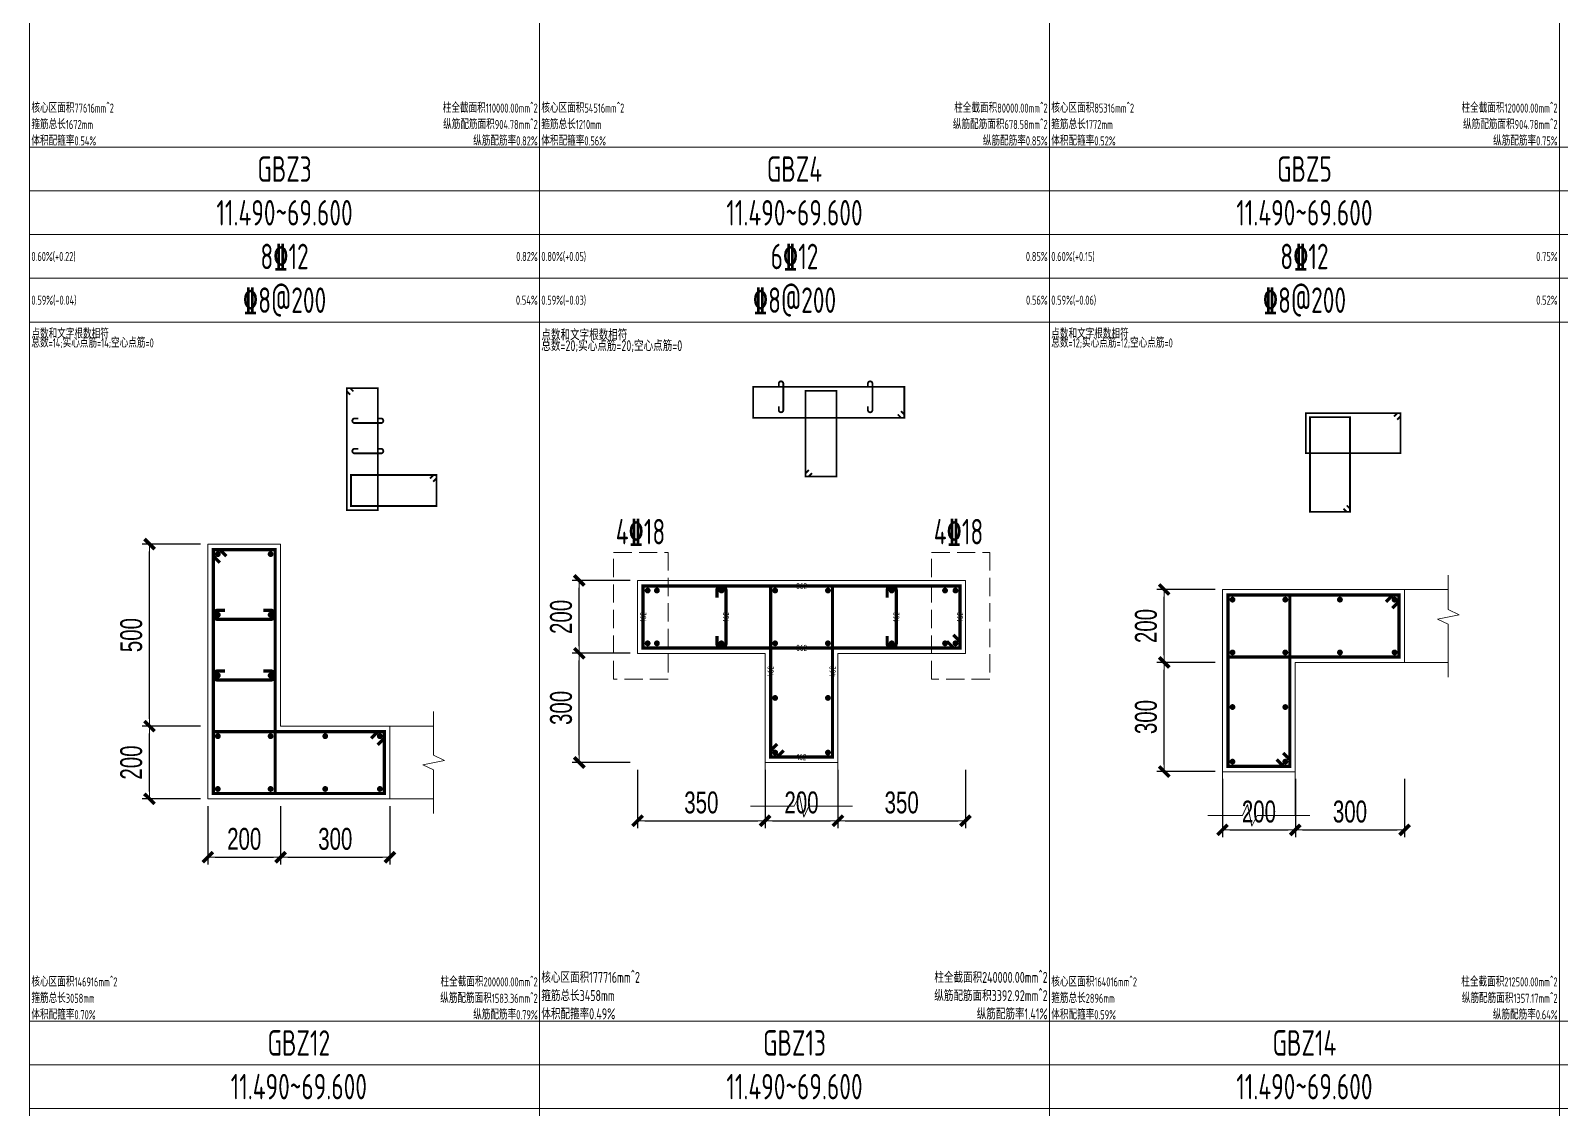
# Model space of a CAD drawing. Extents: x -129922 to 1190196, y -520662 to 139923.
# Drawn here: x 388096 to 409096, y -353309 to -338507 of the extents above; entities that cross this region are included whole.
import ezdxf
from ezdxf.enums import TextEntityAlignment as Align

# ---------------------------------------------------------------- set-up
doc = ezdxf.new("R2010")
doc.units = 0
doc.header["$LTSCALE"] = 1000
doc.header["$MEASUREMENT"] = 0
doc.linetypes.add('DASH', pattern=[0.35, 0.25, -0.1])
for name, color, linetype, lineweight in [('S-墙柱-REIN', 1, 'Continuous', 20), ('S-墙柱-大样细线', 7, 'Continuous', 20), ('S-墙柱-编号', 4, 'Continuous', 20), ('S-墙柱-连梁虚线', 4, 'DASH', 20), ('S-大样-DIM', 3, 'Continuous', 20), ('S-大样-REIN', 1, 'Continuous', 20), ('S-大样-实线', 2, 'Continuous', 20), ('S-通用-TAB', 7, 'Continuous', 20)]:
    doc.layers.add(name, color=color, linetype=linetype, lineweight=lineweight)
doc.layers.add('箍筋长度', color=3, linetype='Continuous', plot=False)
doc.layers.add('配箍校核', color=34, linetype='Continuous', plot=False)
doc.styles.add('BW_Dim', font='Bweng.shx', dxfattribs={"width": 0.7, "bigfont": 'hztxt.shx'})
doc.styles.add('BW_Rein', font='tssdeng.shx', dxfattribs={"width": 0.7, "bigfont": 'hztxt.shx'})
doc.styles.add('TSSD_Rein', font='tssdeng.shx', dxfattribs={"width": 0.7, "bigfont": 'hztxt.shx'})
doc.dimstyles.new('Cyz_20_100', dxfattribs={"dimtxt": 300, "dimasz": 100, "dimexe": 100, "dimexo": 100, "dimgap": 100, "dimtad": 1, "dimdec": 0, "dimlfac": 0.2, "dimzin": 0, "dimdsep": 46, "dimtxsty": 'BW_Dim', "dimblk": '_bwk', "dimcen": 0, "dimclrt": 7, "dimadec": 0, "dimazin": 0, "dimtfac": 1, "dimtdec": 0, "dimtix": 1, "dimtmove": 2, "dimatfit": 0, "dimfxl": 0, "dimtolj": 1, "dimtzin": 0, "dimarcsym": 0})

# ---------------------------------------------------------------- blocks, each defined once
blk = doc.blocks.new('_bwk')
blk.add_line((-1, 0), (0, 0))
at = {"const_width": 0.5}
blk.add_lwpolyline([(-0.7, -0.7), (0.7, 0.7)], dxfattribs=at)
blk = doc.blocks.new('*D1570')
at = {"layer": 'Defpoints', "color": 0, "transparency": 16777216}
for p in [(391528, -349059), (393028, -349059), (393028, -349859)]:
    blk.add_point(p, dxfattribs=at)
at = {"layer": 'S-大样-DIM', "color": 0, "lineweight": -2, "transparency": 16777216}
for p, q in [((391528, -349159), (391528, -349959)), ((393028, -349159), (393028, -349959)), ((391628, -349859), (392928, -349859))]:
    blk.add_line(p, q, dxfattribs=at)
at = {"layer": 'S-大样-DIM', "color": 0, "lineweight": -2, "transparency": 16777216, "xscale": 100, "yscale": 100, "zscale": 100, "rotation": 180}
blk.add_blockref('_bwk', (391528, -349859), dxfattribs=at)
at = {"layer": 'S-大样-DIM', "color": 0, "lineweight": -2, "transparency": 16777216, "xscale": 100, "yscale": 100, "zscale": 100}
blk.add_blockref('_bwk', (393028, -349859), dxfattribs=at)
at = {"layer": 'S-大样-DIM', "color": 7, "transparency": 16777216, "insert": (392278, -349609), "char_height": 300, "attachment_point": 5, "style": 'BW_Dim'}
blk.add_mtext('\\A1;300', dxfattribs=at)
blk = doc.blocks.new('*D1571')
at = {"layer": 'Defpoints', "color": 0, "transparency": 16777216}
for p in [(390528, -349059), (391528, -349059), (391528, -349859)]:
    blk.add_point(p, dxfattribs=at)
at = {"layer": 'S-大样-DIM', "color": 0, "lineweight": -2, "transparency": 16777216}
for p, q in [((390528, -349159), (390528, -349959)), ((391528, -349159), (391528, -349959)), ((390628, -349859), (391428, -349859))]:
    blk.add_line(p, q, dxfattribs=at)
at = {"layer": 'S-大样-DIM', "color": 0, "lineweight": -2, "transparency": 16777216, "xscale": 100, "yscale": 100, "zscale": 100, "rotation": 180}
blk.add_blockref('_bwk', (390528, -349859), dxfattribs=at)
at = {"layer": 'S-大样-DIM', "color": 0, "lineweight": -2, "transparency": 16777216, "xscale": 100, "yscale": 100, "zscale": 100}
blk.add_blockref('_bwk', (391528, -349859), dxfattribs=at)
at = {"layer": 'S-大样-DIM', "color": 7, "transparency": 16777216, "insert": (391028, -349609), "char_height": 300, "attachment_point": 5, "style": 'BW_Dim'}
blk.add_mtext('\\A1;200', dxfattribs=at)
blk = doc.blocks.new('*D1572')
at = {"layer": 'Defpoints', "color": 0, "transparency": 16777216}
for p in [(389728, -345559), (390528, -345559), (390528, -348059)]:
    blk.add_point(p, dxfattribs=at)
at = {"layer": 'S-大样-DIM', "color": 0, "lineweight": -2, "transparency": 16777216}
for p, q in [((390428, -345559), (389628, -345559)), ((389728, -347959), (389728, -345659)), ((390428, -348059), (389628, -348059))]:
    blk.add_line(p, q, dxfattribs=at)
at = {"layer": 'S-大样-DIM', "color": 0, "lineweight": -2, "transparency": 16777216, "xscale": 100, "yscale": 100, "zscale": 100}
for p, rotation in [((389728, -345559), 90), ((389728, -348059), 270)]:
    blk.add_blockref('_bwk', p, dxfattribs=dict(at, rotation=rotation))
at = {"layer": 'S-大样-DIM', "color": 7, "transparency": 16777216, "insert": (389478, -346809), "char_height": 300, "attachment_point": 5, "rotation": 90, "style": 'BW_Dim'}
blk.add_mtext('\\A1;500', dxfattribs=at)
blk = doc.blocks.new('*D1573')
at = {"layer": 'Defpoints', "color": 0, "transparency": 16777216}
for p in [(389728, -348059), (390528, -348059), (390528, -349059)]:
    blk.add_point(p, dxfattribs=at)
at = {"layer": 'S-大样-DIM', "color": 0, "lineweight": -2, "transparency": 16777216}
for p, q in [((390428, -348059), (389628, -348059)), ((389728, -348959), (389728, -348159)), ((390428, -349059), (389628, -349059))]:
    blk.add_line(p, q, dxfattribs=at)
at = {"layer": 'S-大样-DIM', "color": 0, "lineweight": -2, "transparency": 16777216, "xscale": 100, "yscale": 100, "zscale": 100}
for p, rotation in [((389728, -348059), 90), ((389728, -349059), 270)]:
    blk.add_blockref('_bwk', p, dxfattribs=dict(at, rotation=rotation))
at = {"layer": 'S-大样-DIM', "color": 7, "transparency": 16777216, "insert": (389478, -348559), "char_height": 300, "attachment_point": 5, "rotation": 90, "style": 'BW_Dim'}
blk.add_mtext('\\A1;200', dxfattribs=at)
blk = doc.blocks.new('*D1594')
at = {"layer": 'Defpoints', "color": 0, "transparency": 16777216}
for p in [(399178, -348559), (400928, -348559), (400928, -349359)]:
    blk.add_point(p, dxfattribs=at)
at = {"layer": 'S-大样-DIM', "color": 0, "lineweight": -2, "transparency": 16777216}
for p, q in [((399178, -348659), (399178, -349459)), ((400928, -348659), (400928, -349459)), ((399278, -349359), (400828, -349359))]:
    blk.add_line(p, q, dxfattribs=at)
at = {"layer": 'S-大样-DIM', "color": 0, "lineweight": -2, "transparency": 16777216, "xscale": 100, "yscale": 100, "zscale": 100, "rotation": 180}
blk.add_blockref('_bwk', (399178, -349359), dxfattribs=at)
at = {"layer": 'S-大样-DIM', "color": 0, "lineweight": -2, "transparency": 16777216, "xscale": 100, "yscale": 100, "zscale": 100}
blk.add_blockref('_bwk', (400928, -349359), dxfattribs=at)
at = {"layer": 'S-大样-DIM', "color": 7, "transparency": 16777216, "insert": (400053, -349109), "char_height": 300, "attachment_point": 5, "style": 'BW_Dim'}
blk.add_mtext('\\A1;350', dxfattribs=at)
blk = doc.blocks.new('*D1595')
at = {"layer": 'Defpoints', "color": 0, "transparency": 16777216}
for p in [(398178, -348559), (399178, -348559), (399178, -349359)]:
    blk.add_point(p, dxfattribs=at)
at = {"layer": 'S-大样-DIM', "color": 0, "lineweight": -2, "transparency": 16777216}
for p, q in [((398178, -348659), (398178, -349459)), ((399178, -348659), (399178, -349459)), ((398278, -349359), (399078, -349359))]:
    blk.add_line(p, q, dxfattribs=at)
at = {"layer": 'S-大样-DIM', "color": 0, "lineweight": -2, "transparency": 16777216, "xscale": 100, "yscale": 100, "zscale": 100, "rotation": 180}
blk.add_blockref('_bwk', (398178, -349359), dxfattribs=at)
at = {"layer": 'S-大样-DIM', "color": 0, "lineweight": -2, "transparency": 16777216, "xscale": 100, "yscale": 100, "zscale": 100}
blk.add_blockref('_bwk', (399178, -349359), dxfattribs=at)
at = {"layer": 'S-大样-DIM', "color": 7, "transparency": 16777216, "insert": (398678, -349109), "char_height": 300, "attachment_point": 5, "style": 'BW_Dim'}
blk.add_mtext('\\A1;200', dxfattribs=at)
blk = doc.blocks.new('*D1596')
at = {"layer": 'Defpoints', "color": 0, "transparency": 16777216}
for p in [(396428, -348559), (398178, -348559), (398178, -349359)]:
    blk.add_point(p, dxfattribs=at)
at = {"layer": 'S-大样-DIM', "color": 0, "lineweight": -2, "transparency": 16777216}
for p, q in [((396428, -348659), (396428, -349459)), ((398178, -348659), (398178, -349459)), ((396528, -349359), (398078, -349359))]:
    blk.add_line(p, q, dxfattribs=at)
at = {"layer": 'S-大样-DIM', "color": 0, "lineweight": -2, "transparency": 16777216, "xscale": 100, "yscale": 100, "zscale": 100, "rotation": 180}
blk.add_blockref('_bwk', (396428, -349359), dxfattribs=at)
at = {"layer": 'S-大样-DIM', "color": 0, "lineweight": -2, "transparency": 16777216, "xscale": 100, "yscale": 100, "zscale": 100}
blk.add_blockref('_bwk', (398178, -349359), dxfattribs=at)
at = {"layer": 'S-大样-DIM', "color": 7, "transparency": 16777216, "insert": (397303, -349109), "char_height": 300, "attachment_point": 5, "style": 'BW_Dim'}
blk.add_mtext('\\A1;350', dxfattribs=at)
blk = doc.blocks.new('*D1597')
at = {"layer": 'Defpoints', "color": 0, "transparency": 16777216}
for p in [(395628, -346059), (396428, -346059), (396428, -347059)]:
    blk.add_point(p, dxfattribs=at)
at = {"layer": 'S-大样-DIM', "color": 0, "lineweight": -2, "transparency": 16777216}
for p, q in [((396328, -346059), (395528, -346059)), ((395628, -346959), (395628, -346159)), ((396328, -347059), (395528, -347059))]:
    blk.add_line(p, q, dxfattribs=at)
at = {"layer": 'S-大样-DIM', "color": 0, "lineweight": -2, "transparency": 16777216, "xscale": 100, "yscale": 100, "zscale": 100}
for p, rotation in [((395628, -346059), 90), ((395628, -347059), 270)]:
    blk.add_blockref('_bwk', p, dxfattribs=dict(at, rotation=rotation))
at = {"layer": 'S-大样-DIM', "color": 7, "transparency": 16777216, "insert": (395378, -346559), "char_height": 300, "attachment_point": 5, "rotation": 90, "style": 'BW_Dim'}
blk.add_mtext('\\A1;200', dxfattribs=at)
blk = doc.blocks.new('*D1598')
at = {"layer": 'Defpoints', "color": 0, "transparency": 16777216}
for p in [(395628, -347059), (396428, -347059), (396428, -348559)]:
    blk.add_point(p, dxfattribs=at)
at = {"layer": 'S-大样-DIM', "color": 0, "lineweight": -2, "transparency": 16777216}
for p, q in [((396328, -347059), (395528, -347059)), ((395628, -348459), (395628, -347159)), ((396328, -348559), (395528, -348559))]:
    blk.add_line(p, q, dxfattribs=at)
at = {"layer": 'S-大样-DIM', "color": 0, "lineweight": -2, "transparency": 16777216, "xscale": 100, "yscale": 100, "zscale": 100}
for p, rotation in [((395628, -347059), 90), ((395628, -348559), 270)]:
    blk.add_blockref('_bwk', p, dxfattribs=dict(at, rotation=rotation))
at = {"layer": 'S-大样-DIM', "color": 7, "transparency": 16777216, "insert": (395378, -347809), "char_height": 300, "attachment_point": 5, "rotation": 90, "style": 'BW_Dim'}
blk.add_mtext('\\A1;300', dxfattribs=at)
blk = doc.blocks.new('*D1599')
at = {"layer": 'Defpoints', "color": 0, "transparency": 16777216}
for p in [(405457, -348684), (406957, -348684), (406957, -349484)]:
    blk.add_point(p, dxfattribs=at)
at = {"layer": 'S-大样-DIM', "color": 0, "lineweight": -2, "transparency": 16777216}
for p, q in [((405457, -348784), (405457, -349584)), ((406957, -348784), (406957, -349584)), ((405557, -349484), (406857, -349484))]:
    blk.add_line(p, q, dxfattribs=at)
at = {"layer": 'S-大样-DIM', "color": 0, "lineweight": -2, "transparency": 16777216, "xscale": 100, "yscale": 100, "zscale": 100, "rotation": 180}
blk.add_blockref('_bwk', (405457, -349484), dxfattribs=at)
at = {"layer": 'S-大样-DIM', "color": 0, "lineweight": -2, "transparency": 16777216, "xscale": 100, "yscale": 100, "zscale": 100}
blk.add_blockref('_bwk', (406957, -349484), dxfattribs=at)
at = {"layer": 'S-大样-DIM', "color": 7, "transparency": 16777216, "insert": (406207, -349234), "char_height": 300, "attachment_point": 5, "style": 'BW_Dim'}
blk.add_mtext('\\A1;300', dxfattribs=at)
blk = doc.blocks.new('*D1600')
at = {"layer": 'Defpoints', "color": 0, "transparency": 16777216}
for p in [(404457, -348684), (405457, -348684), (405457, -349484)]:
    blk.add_point(p, dxfattribs=at)
at = {"layer": 'S-大样-DIM', "color": 0, "lineweight": -2, "transparency": 16777216}
for p, q in [((404457, -348784), (404457, -349584)), ((405457, -348784), (405457, -349584)), ((404557, -349484), (405357, -349484))]:
    blk.add_line(p, q, dxfattribs=at)
at = {"layer": 'S-大样-DIM', "color": 0, "lineweight": -2, "transparency": 16777216, "xscale": 100, "yscale": 100, "zscale": 100, "rotation": 180}
blk.add_blockref('_bwk', (404457, -349484), dxfattribs=at)
at = {"layer": 'S-大样-DIM', "color": 0, "lineweight": -2, "transparency": 16777216, "xscale": 100, "yscale": 100, "zscale": 100}
blk.add_blockref('_bwk', (405457, -349484), dxfattribs=at)
at = {"layer": 'S-大样-DIM', "color": 7, "transparency": 16777216, "insert": (404957, -349234), "char_height": 300, "attachment_point": 5, "style": 'BW_Dim'}
blk.add_mtext('\\A1;200', dxfattribs=at)
blk = doc.blocks.new('*D1601')
at = {"layer": 'Defpoints', "color": 0, "transparency": 16777216}
for p in [(403657, -346184), (404457, -346184), (404457, -347184)]:
    blk.add_point(p, dxfattribs=at)
at = {"layer": 'S-大样-DIM', "color": 0, "lineweight": -2, "transparency": 16777216}
for p, q in [((404357, -346184), (403557, -346184)), ((403657, -347084), (403657, -346284)), ((404357, -347184), (403557, -347184))]:
    blk.add_line(p, q, dxfattribs=at)
at = {"layer": 'S-大样-DIM', "color": 0, "lineweight": -2, "transparency": 16777216, "xscale": 100, "yscale": 100, "zscale": 100}
for p, rotation in [((403657, -346184), 90), ((403657, -347184), 270)]:
    blk.add_blockref('_bwk', p, dxfattribs=dict(at, rotation=rotation))
at = {"layer": 'S-大样-DIM', "color": 7, "transparency": 16777216, "insert": (403407, -346684), "char_height": 300, "attachment_point": 5, "rotation": 90, "style": 'BW_Dim'}
blk.add_mtext('\\A1;200', dxfattribs=at)
blk = doc.blocks.new('*D1602')
at = {"layer": 'Defpoints', "color": 0, "transparency": 16777216}
for p in [(403657, -347184), (404457, -347184), (404457, -348684)]:
    blk.add_point(p, dxfattribs=at)
at = {"layer": 'S-大样-DIM', "color": 0, "lineweight": -2, "transparency": 16777216}
for p, q in [((404357, -347184), (403557, -347184)), ((403657, -348584), (403657, -347284)), ((404357, -348684), (403557, -348684))]:
    blk.add_line(p, q, dxfattribs=at)
at = {"layer": 'S-大样-DIM', "color": 0, "lineweight": -2, "transparency": 16777216, "xscale": 100, "yscale": 100, "zscale": 100}
for p, rotation in [((403657, -347184), 90), ((403657, -348684), 270)]:
    blk.add_blockref('_bwk', p, dxfattribs=dict(at, rotation=rotation))
at = {"layer": 'S-大样-DIM', "color": 7, "transparency": 16777216, "insert": (403407, -347934), "char_height": 300, "attachment_point": 5, "rotation": 90, "style": 'BW_Dim'}
blk.add_mtext('\\A1;300', dxfattribs=at)

msp = doc.modelspace()

# ---------------------------------------------------------------- linework, layer by layer
at = {"layer": 'S-墙柱-REIN', "const_width": 40}
for points in [[(390645.2, -345697, 1), (390685.2, -345697, 1)], [(391370.2, -345697, 1), (391410.2, -345697, 1)], [(396546, -346197, 1), (396586, -346197, 1)], [(396673.1, -346197, 1), (396713.1, -346197, 1)], [(397558.7, -346197, 1), (397598.7, -346197, 1)], [(398296, -346197, 1), (398336, -346197, 1)], [(399021, -346197, 1), (399061, -346197, 1)], [(399896, -346197, 1), (399936, -346197, 1)], [(400628.4, -346197, 1), (400668.4, -346197, 1)], [(400771, -346197, 1), (400811, -346197, 1)], [(404574.2, -346322, 1), (404614.2, -346322, 1)], [(405299.2, -346322, 1), (405339.2, -346322, 1)], [(406049.2, -346322, 1), (406089.2, -346322, 1)], [(406799.2, -346322, 1), (406839.2, -346322, 1)], [(390645.2, -346530.3, 1), (390685.2, -346530.3, 1)], [(391370.2, -346530.3, 1), (391410.2, -346530.3, 1)], [(396546, -346922, 1), (396586, -346922, 1)], [(396673.1, -346922, 1), (396713.1, -346922, 1)], [(397558.7, -346922, 1), (397598.7, -346922, 1)], [(398296, -346922, 1), (398336, -346922, 1)], [(399021, -346922, 1), (399061, -346922, 1)], [(399896, -346922, 1), (399936, -346922, 1)], [(400628.4, -346922, 1), (400668.4, -346922, 1)], [(400771, -346922, 1), (400811, -346922, 1)], [(404574.2, -347047, 1), (404614.2, -347047, 1)], [(405299.2, -347047, 1), (405339.2, -347047, 1)], [(406049.2, -347047, 1), (406089.2, -347047, 1)], [(406799.2, -347047, 1), (406839.2, -347047, 1)], [(390645.2, -347363.6, 1), (390685.2, -347363.6, 1)], [(391370.2, -347363.6, 1), (391410.2, -347363.6, 1)], [(398296, -347672, 1), (398336, -347672, 1)], [(399021, -347672, 1), (399061, -347672, 1)], [(404574.2, -347797, 1), (404614.2, -347797, 1)], [(405299.2, -347797, 1), (405339.2, -347797, 1)], [(390645.2, -348197, 1), (390685.2, -348197, 1)], [(391370.2, -348197, 1), (391410.2, -348197, 1)], [(392120.2, -348197, 1), (392160.2, -348197, 1)], [(392870.2, -348197, 1), (392910.2, -348197, 1)], [(398296, -348422, 1), (398336, -348422, 1)], [(399021, -348422, 1), (399061, -348422, 1)], [(404574.2, -348547, 1), (404614.2, -348547, 1)], [(405299.2, -348547, 1), (405339.2, -348547, 1)], [(390645.2, -348922, 1), (390685.2, -348922, 1)], [(391370.2, -348922, 1), (391410.2, -348922, 1)], [(392120.2, -348922, 1), (392160.2, -348922, 1)], [(392870.2, -348922, 1), (392910.2, -348922, 1)]]:
    msp.add_lwpolyline(points, format="xyb", close=True, dxfattribs=at)
at = {"layer": 'S-墙柱-大样细线'}
for points in [[(391527.7, -348059.5), (393027.7, -348059.5), (393027.7, -349059.5), (390527.7, -349059.5), (390527.7, -345559.5), (391527.7, -345559.5)], [(396428.5, -346059.5), (396428.5, -347059.5), (398178.5, -347059.5), (398178.5, -348559.5), (399178.5, -348559.5), (399178.5, -347059.5), (400928.5, -347059.5), (400928.5, -346059.5)], [(405456.7, -347184.5), (405456.7, -348684.5), (404456.7, -348684.5), (404456.7, -346184.5), (406956.7, -346184.5), (406956.7, -347184.5)]]:
    msp.add_lwpolyline(points, close=True, dxfattribs=at)
at = {"layer": 'S-墙柱-连梁虚线'}
for points in [[(396097.9, -345672.8), (396847.9, -345672.8), (396847.9, -347412.8), (396097.9, -347412.8)], [(400463.4, -345672.8), (401263.4, -345672.8), (401263.4, -347412.8), (400463.4, -347412.8)]]:
    msp.add_lwpolyline(points, close=True, dxfattribs=at)
at = {"layer": 'S-大样-REIN'}
for points, const_width in [([(398365.6, -343405.5), (398365.6, -343355.5, -1), (398428.1, -343355.5), (398428.1, -343718, -1), (398365.6, -343718), (398365.6, -343668)], 25), ([(399589.2, -343405.5), (399589.2, -343355.5, -1), (399651.7, -343355.5), (399651.7, -343718, -1), (399589.2, -343718), (399589.2, -343668)], 25), ([(392856.1, -343834.3), (392906.1, -343834.3, -1), (392906.1, -343896.8), (392543.6, -343896.8, -1), (392543.6, -343834.3), (392593.6, -343834.3)], 25), ([(392856.1, -344250.9), (392906.1, -344250.9, -1), (392906.1, -344313.4), (392543.6, -344313.4, -1), (392543.6, -344250.9), (392593.6, -344250.9)], 25), ([(397516.2, -346297), (397516.2, -346197, -1), (397641.2, -346197), (397641.2, -346922, -1), (397516.2, -346922), (397516.2, -346822)], 45), ([(399853.5, -346297), (399853.5, -346197, -1), (399978.5, -346197), (399978.5, -346922, -1), (399853.5, -346922), (399853.5, -346822)], 45), ([(391290.2, -346467.8), (391390.2, -346467.8, -1), (391390.2, -346592.8), (390665.2, -346592.8, -1), (390665.2, -346467.8), (390765.2, -346467.8)], 45), ([(391290.2, -347301.1), (391390.2, -347301.1, -1), (391390.2, -347426.1), (390665.2, -347426.1, -1), (390665.2, -347301.1), (390765.2, -347301.1)], 45)]:
    msp.add_lwpolyline(points, format="xyb", dxfattribs=dict(at, const_width=const_width))
at = {"layer": 'S-大样-REIN', "color": 1}
for points, const_width in [([(392527.6, -343463.6), (392481.6, -343417.6), (392437.4, -343417.6), (392437.4, -345092.6), (392862.4, -345092.6), (392862.4, -343417.6), (392437.4, -343417.6), (392437.4, -343461.8), (392483.4, -343507.8)], 25), ([(400043.3, -343734.1), (400089.2, -343780), (400089.2, -343824.2), (398015.5, -343824.2), (398015.5, -343399.2), (400089.2, -343399.2), (400089.2, -343824.2), (400045, -343824.2), (399999.1, -343778.3)], 25), ([(398823.1, -344584.5), (398777.2, -344630.5), (398733, -344630.5), (398733, -343455.5), (399158, -343455.5), (399158, -344630.5), (398733, -344630.5), (398733, -344586.3), (398778.9, -344540.3)], 25), ([(406855.1, -343851.4), (406901, -343805.4), (406901, -343761.2), (405601, -343761.2), (405601, -344311.2), (406901, -344311.2), (406901, -343761.2), (406856.8, -343761.2), (406810.9, -343807.2)], 25), ([(406117.1, -345071.5), (406163.1, -345117.4), (406207.3, -345117.4), (406207.3, -343817.4), (405657.3, -343817.4), (405657.3, -345117.4), (406207.3, -345117.4), (406207.3, -345073.3), (406161.3, -345027.3)], 25), ([(393622.7, -344701.5), (393668.6, -344655.6), (393668.6, -344611.4), (392493.6, -344611.4), (392493.6, -345036.4), (393668.6, -345036.4), (393668.6, -344611.4), (393624.5, -344611.4), (393578.5, -344657.3)], 25), ([(390783, -345726.4), (390691.1, -345634.5), (390602.7, -345634.5), (390602.7, -348984.5), (391452.7, -348984.5), (391452.7, -345634.5), (390602.7, -345634.5), (390602.7, -345722.9), (390694.7, -345814.8)], 45), ([(400761.5, -346804.2), (400853.5, -346896.1), (400853.5, -346984.5), (396503.5, -346984.5), (396503.5, -346134.5), (400853.5, -346134.5), (400853.5, -346984.5), (400765.1, -346984.5), (400673.2, -346892.6)], 45), ([(398433.8, -348392.6), (398341.9, -348484.5), (398253.5, -348484.5), (398253.5, -346134.5), (399103.5, -346134.5), (399103.5, -348484.5), (398253.5, -348484.5), (398253.5, -348396.1), (398345.4, -348304.2)], 45), ([(405201.4, -348517.6), (405293.3, -348609.5), (405381.7, -348609.5), (405381.7, -346259.5), (404531.7, -346259.5), (404531.7, -348609.5), (405381.7, -348609.5), (405381.7, -348521.1), (405289.8, -348429.2)], 45), ([(406789.8, -346439.8), (406881.7, -346347.9), (406881.7, -346259.5), (404531.7, -346259.5), (404531.7, -347109.5), (406881.7, -347109.5), (406881.7, -346259.5), (406793.3, -346259.5), (406701.4, -346351.4)], 45), ([(392860.8, -348314.8), (392952.7, -348222.9), (392952.7, -348134.5), (390602.7, -348134.5), (390602.7, -348984.5), (392952.7, -348984.5), (392952.7, -348134.5), (392864.3, -348134.5), (392772.4, -348226.4)], 45)]:
    msp.add_lwpolyline(points, dxfattribs=dict(at, const_width=const_width))
at = {"layer": 'S-大样-实线'}
for points in [[(407556.7, -347384.5), (407556.7, -346659.5), (407406.7, -346589.5), (407706.7, -346529.5), (407556.7, -346459.5), (407556.7, -345984.5)], [(406956.7, -346184.5), (407556.7, -346184.5)], [(406956.7, -347184.5), (407556.7, -347184.5)], [(393627.7, -349259.5), (393627.7, -348659.5), (393477.7, -348589.5), (393777.7, -348529.5), (393627.7, -348459.5), (393627.7, -347859.5)], [(393027.7, -348059.5), (393627.7, -348059.5)], [(398178.5, -348559.5), (398178.5, -349159.5)], [(399178.5, -348559.5), (399178.5, -349159.5)], [(404456.7, -348684.5), (404456.7, -349284.5)], [(405456.7, -348684.5), (405456.7, -349284.5)], [(397978.5, -349159.5), (398578.5, -349159.5), (398648.5, -349009.5), (398708.5, -349309.5), (398778.5, -349159.5), (399378.5, -349159.5)], [(393027.7, -349059.5), (393627.7, -349059.5)], [(404256.7, -349284.5), (404731.7, -349284.5), (404801.7, -349134.5), (404861.7, -349434.5), (404931.7, -349284.5), (405656.7, -349284.5)]]:
    msp.add_lwpolyline(points, dxfattribs=at)
at = {"layer": 'S-通用-TAB'}
for points in [[(388081.7, -342509.5), (388081.7, -330509.5), (395081.7, -330509.5), (395081.7, -342509.5), (388081.7, -342509.5), (388081.7, -340109.5), (395081.7, -340109.5), (395081.7, -340709.5), (388081.7, -340709.5), (388081.7, -341309.5), (395081.7, -341309.5), (395081.7, -341909.5), (388081.7, -341909.5), (388081.7, -342509.5)], [(395081.7, -342509.5), (395081.7, -330509.5), (402081.7, -330509.5), (402081.7, -342509.5), (395081.7, -342509.5), (395081.7, -340109.5), (402081.7, -340109.5), (402081.7, -340709.5), (395081.7, -340709.5), (395081.7, -341309.5), (402081.7, -341309.5), (402081.7, -341909.5), (395081.7, -341909.5), (395081.7, -342509.5)], [(402081.7, -342509.5), (402081.7, -330509.5), (409081.7, -330509.5), (409081.7, -342509.5), (402081.7, -342509.5), (402081.7, -340109.5), (409081.7, -340109.5), (409081.7, -340709.5), (402081.7, -340709.5), (402081.7, -341309.5), (409081.7, -341309.5), (409081.7, -341909.5), (402081.7, -341909.5), (402081.7, -342509.5)], [(409081.7, -342509.5), (409081.7, -330509.5), (416081.7, -330509.5), (416081.7, -342509.5), (409081.7, -342509.5), (409081.7, -340109.5), (416081.7, -340109.5), (416081.7, -340709.5), (409081.7, -340709.5), (409081.7, -341309.5), (416081.7, -341309.5), (416081.7, -341909.5), (409081.7, -341909.5), (409081.7, -342509.5)], [(388081.7, -354509.5), (388081.7, -342509.5), (395081.7, -342509.5), (395081.7, -354509.5), (388081.7, -354509.5), (388081.7, -352109.5), (395081.7, -352109.5), (395081.7, -352709.5), (388081.7, -352709.5), (388081.7, -353309.5), (395081.7, -353309.5), (395081.7, -353909.5), (388081.7, -353909.5), (388081.7, -354509.5)], [(395081.7, -354509.5), (395081.7, -342509.5), (402081.7, -342509.5), (402081.7, -354509.5), (395081.7, -354509.5), (395081.7, -352109.5), (402081.7, -352109.5), (402081.7, -352709.5), (395081.7, -352709.5), (395081.7, -353309.5), (402081.7, -353309.5), (402081.7, -353909.5), (395081.7, -353909.5), (395081.7, -354509.5)], [(402081.7, -354509.5), (402081.7, -342509.5), (409081.7, -342509.5), (409081.7, -354509.5), (402081.7, -354509.5), (402081.7, -352109.5), (409081.7, -352109.5), (409081.7, -352709.5), (402081.7, -352709.5), (402081.7, -353309.5), (409081.7, -353309.5), (409081.7, -353909.5), (402081.7, -353909.5), (402081.7, -354509.5)], [(409081.7, -354509.5), (409081.7, -342509.5), (416081.7, -342509.5), (416081.7, -354509.5), (409081.7, -354509.5), (409081.7, -352109.5), (416081.7, -352109.5), (416081.7, -352709.5), (409081.7, -352709.5), (409081.7, -353309.5), (416081.7, -353309.5), (416081.7, -353909.5), (409081.7, -353909.5), (409081.7, -354509.5)]]:
    msp.add_lwpolyline(points, dxfattribs=at)

# ---------------------------------------------------------------- texts
at = {"layer": 'S-墙柱-编号', "width": 0.7}
for s, style, p in [('GBZ3', 'TSSD_Rein', (391581.7, -340409.5)), ('GBZ4', 'TSSD_Rein', (398581.7, -340409.5)), ('GBZ5', 'TSSD_Rein', (405581.7, -340409.5)), ('11.490~69.600', 'TSSD_Rein', (391581.7, -341009.5)), ('11.490~69.600', 'TSSD_Rein', (398581.7, -341009.5)), ('11.490~69.600', 'TSSD_Rein', (405581.7, -341009.5)), ('8\x8412', 'BW_Rein', (391581.7, -341609.5)), ('6\x8412', 'BW_Rein', (398581.7, -341609.5)), ('8\x8412', 'BW_Rein', (405581.7, -341609.5)), ('\x848@200', 'BW_Rein', (391581.7, -342209.5)), ('\x848@200', 'BW_Rein', (398581.7, -342209.5)), ('\x848@200', 'BW_Rein', (405581.7, -342209.5)), ('4\x8418', 'TSSD_Rein', (396467.8, -345388.7)), ('4\x8418', 'TSSD_Rein', (400833.3, -345388.7)), ('GBZ12', 'TSSD_Rein', (391777.7, -352409.5)), ('GBZ13', 'TSSD_Rein', (398581.7, -352409.5)), ('GBZ14', 'TSSD_Rein', (405581.7, -352409.5)), ('11.490~69.600', 'TSSD_Rein', (391777.7, -353009.5)), ('11.490~69.600', 'TSSD_Rein', (398581.7, -353009.5)), ('11.490~69.600', 'TSSD_Rein', (405581.7, -353009.5))]:
    msp.add_text(s, height=350, dxfattribs=dict(at, style=style)).set_placement(p, align=Align.MIDDLE_CENTER)
at = {"layer": '箍筋长度', "style": 'BW_Rein', "width": 0.7}
for s, p in [('862', (398678.5, -346134.5)), ('862', (398678.5, -346984.5)), ('162', (398678.5, -348484.5))]:
    msp.add_text(s, height=85, dxfattribs=at).set_placement(p, align=Align.MIDDLE_CENTER)
for s, p in [('162', (396503.5, -346559.5)), ('162', (397641.2, -346559.5)), ('162', (399978.5, -346559.5)), ('162', (400853.5, -346559.5)), ('462', (398253.5, -347309.5)), ('462', (399103.5, -347309.5))]:
    msp.add_text(s, height=85, rotation=90, dxfattribs=at).set_placement(p, align=Align.MIDDLE_CENTER)
at = {"layer": '配箍校核', "style": 'BW_Rein', "width": 0.7}
for s, height, p in [('核心区面积77616mm^ 2', 125, (388106.7, -339634.5)), ('核心区面积54516mm^ 2', 125, (395106.7, -339634.5)), ('核心区面积85316mm^ 2', 125, (402106.7, -339634.5)), ('箍筋总长1672mm', 125, (388106.7, -339859.5)), ('箍筋总长1210mm', 125, (395106.7, -339859.5)), ('箍筋总长1772mm', 125, (402106.7, -339859.5)), ('体积配箍率0.54%', 125, (388106.7, -340084.5)), ('体积配箍率0.56%', 125, (395106.7, -340084.5)), ('体积配箍率0.52%', 125, (402106.7, -340084.5)), ('点数和文字根数相符', 125, (388106.7, -342734.5)), ('点数和文字根数相符', 150, (395106.7, -342759.5)), ('点数和文字根数相符', 125, (402106.7, -342734.5)), ('总数=14;实心点筋=14;空心点筋=0', 125, (388106.7, -342859.5)), ('总数=20;实心点筋=20;空心点筋=0', 150, (395106.7, -342909.5)), ('总数=12;实心点筋=12;空心点筋=0', 125, (402106.7, -342859.5)), ('核心区面积146916mm^ 2', 125, (388106.7, -351634.5)), ('核心区面积177716mm^ 2', 150, (395106.7, -351584.5)), ('核心区面积164016mm^ 2', 125, (402106.7, -351634.5)), ('箍筋总长3058mm', 125, (388106.7, -351859.5)), ('箍筋总长3458mm', 150, (395106.7, -351834.5)), ('箍筋总长2896mm', 125, (402106.7, -351859.5)), ('体积配箍率0.70%', 125, (388106.7, -352084.5)), ('体积配箍率0.49%', 150, (395106.7, -352084.5)), ('体积配箍率0.59%', 125, (402106.7, -352084.5))]:
    msp.add_text(s, height=height, dxfattribs=at).set_placement(p)
for s, height, p in [('柱全截面积110000.00mm^ 2', 125, (395056.7, -339634.5)), ('柱全截面积80000.00mm^ 2', 125, (402056.7, -339634.5)), ('柱全截面积120000.00mm^ 2', 125, (409056.7, -339634.5)), ('纵筋配筋面积904.78mm^ 2', 125, (395056.7, -339859.5)), ('纵筋配筋面积678.58mm^ 2', 125, (402056.7, -339859.5)), ('纵筋配筋面积904.78mm^ 2', 125, (409056.7, -339859.5)), ('纵筋配筋率0.82%', 125, (395056.7, -340084.5)), ('纵筋配筋率0.85%', 125, (402056.7, -340084.5)), ('纵筋配筋率0.75%', 125, (409056.7, -340084.5)), ('柱全截面积200000.00mm^ 2', 125, (395056.7, -351634.5)), ('柱全截面积240000.00mm^ 2', 150, (402056.7, -351584.5)), ('柱全截面积212500.00mm^ 2', 125, (409056.7, -351634.5)), ('纵筋配筋面积1583.36mm^ 2', 125, (395056.7, -351859.5)), ('纵筋配筋面积3392.92mm^ 2', 150, (402056.7, -351834.5)), ('纵筋配筋面积1357.17mm^ 2', 125, (409056.7, -351859.5)), ('纵筋配筋率0.79%', 125, (395056.7, -352084.5)), ('纵筋配筋率1.41%', 150, (402056.7, -352084.5)), ('纵筋配筋率0.64%', 125, (409056.7, -352084.5))]:
    msp.add_text(s, height=height, dxfattribs=at).set_placement(p, align=Align.RIGHT)
for s, p in [('0.60%(+0.22)', (388106.7, -341609.5)), ('0.80%(+0.05)', (395106.7, -341609.5)), ('0.60%(+0.15)', (402106.7, -341609.5))]:
    msp.add_text(s, height=125, dxfattribs=at).set_placement(p, align=Align.MIDDLE_LEFT)
for s, p in [('0.82%', (395056.7, -341609.5)), ('0.85%', (402056.7, -341609.5)), ('0.75%', (409056.7, -341609.5))]:
    msp.add_text(s, height=125, dxfattribs=at).set_placement(p, align=Align.MIDDLE_RIGHT)
at = {"layer": '配箍校核', "color": 1, "style": 'BW_Rein', "width": 0.7}
for s, p in [('0.59%(-0.04)', (388106.7, -342209.5)), ('0.59%(-0.03)', (395106.7, -342209.5)), ('0.59%(-0.06)', (402106.7, -342209.5))]:
    msp.add_text(s, height=125, dxfattribs=at).set_placement(p, align=Align.MIDDLE_LEFT)
for s, p in [('0.54%', (395056.7, -342209.5)), ('0.56%', (402056.7, -342209.5)), ('0.52%', (409056.7, -342209.5))]:
    msp.add_text(s, height=125, dxfattribs=at).set_placement(p, align=Align.MIDDLE_RIGHT)

# ---------------------------------------------------------------- dimensions: what is measured, and where the dimension line sits
at = {"layer": 'S-大样-DIM'}
for base, p1, p2, picture, middle in [((389727.7, -345559.5), (390527.7, -348059.5), (390527.7, -345559.5), '*D1572', (389477.7, -346809.5)), ((395628.5, -346059.5), (396428.5, -347059.5), (396428.5, -346059.5), '*D1597', (395378.5, -346559.5)), ((403656.7, -346184.5), (404456.7, -347184.5), (404456.7, -346184.5), '*D1601', (403406.7, -346684.5)), ((395628.5, -347059.5), (396428.5, -348559.5), (396428.5, -347059.5), '*D1598', (395378.5, -347809.5)), ((403656.7, -347184.5), (404456.7, -348684.5), (404456.7, -347184.5), '*D1602', (403406.7, -347934.5)), ((389727.7, -348059.5), (390527.7, -349059.5), (390527.7, -348059.5), '*D1573', (389477.7, -348559.5))]:
    dim = msp.add_linear_dim(base=base, p1=p1, p2=p2, angle=90, dimstyle='Cyz_20_100', dxfattribs=at)
    dim.commit()
    dim.dimension.update_dxf_attribs({"geometry": picture, "text_midpoint": middle})
for base, p1, p2, picture, middle in [((398178.5, -349359.5), (396428.5, -348559.5), (398178.5, -348559.5), '*D1596', (397303.5, -349109.5)), ((399178.5, -349359.5), (398178.5, -348559.5), (399178.5, -348559.5), '*D1595', (398678.5, -349109.5)), ((400928.5, -349359.5), (399178.5, -348559.5), (400928.5, -348559.5), '*D1594', (400053.5, -349109.5)), ((405456.7, -349484.5), (404456.7, -348684.5), (405456.7, -348684.5), '*D1600', (404956.7, -349234.5)), ((406956.7, -349484.5), (405456.7, -348684.5), (406956.7, -348684.5), '*D1599', (406206.7, -349234.5)), ((391527.7, -349859.5), (390527.7, -349059.5), (391527.7, -349059.5), '*D1571', (391027.7, -349609.5)), ((393027.7, -349859.5), (391527.7, -349059.5), (393027.7, -349059.5), '*D1570', (392277.7, -349609.5))]:
    dim = msp.add_linear_dim(base=base, p1=p1, p2=p2, dimstyle='Cyz_20_100', dxfattribs=at)
    dim.commit()
    dim.dimension.update_dxf_attribs({"geometry": picture, "text_midpoint": middle})

doc.saveas('drawing.dxf')
